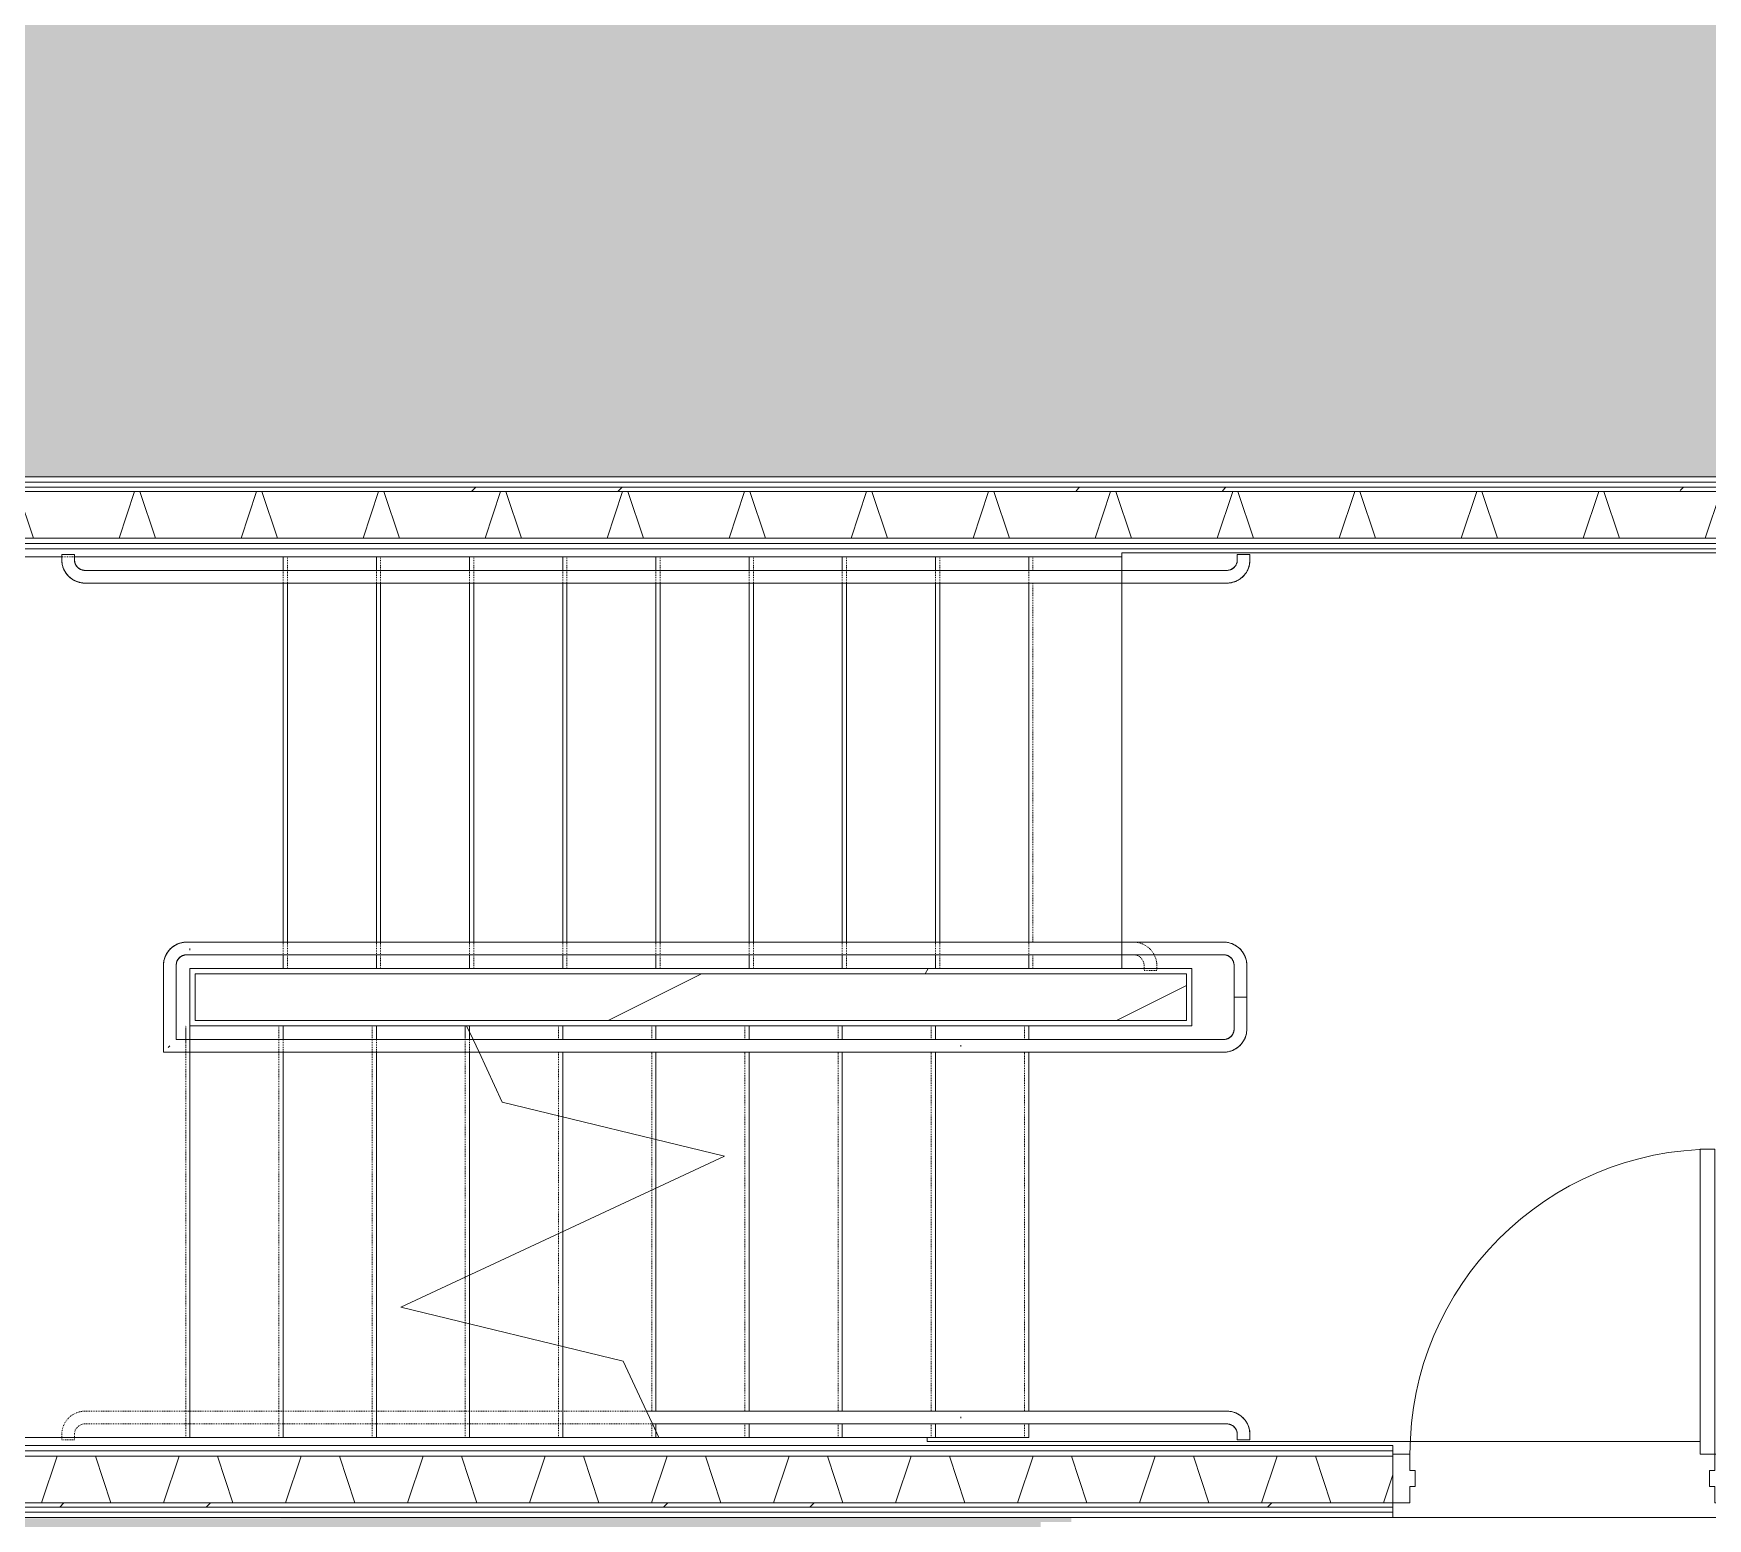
# Model space of a CAD drawing. Header units: inches. Extents: x -1558 to 1975, y 9767 to 12269.
# Drawn here: x 95.8 to 293.4, y 11430.5 to 11605.8 of the extents above; entities that cross this region are included whole.
import ezdxf

# ---------------------------------------------------------------- set-up
doc = ezdxf.new("R2010")
doc.units = ezdxf.units.IN
doc.header["$MEASUREMENT"] = 0
doc.linetypes.add('Overhead 1_16_', pattern=[0.101562, 0.0625, -0.039062])
for name, color, linetype, lineweight in [('0-1', 7, 'Continuous', 5), ('0-4', 8, 'Continuous', 9), ('A-AREA-PATT-6', 233, 'Continuous', 9), ('A-AREA-PATT-7', 145, 'Continuous', 9), ('A-DOOR-1', 7, 'Continuous', 9), ('A-DOOR-FRAM-1', 7, 'Continuous', 9), ('A-FLOR-1', 7, 'Continuous', 9), ('A-FLOR-HRAL-1', 7, 'Continuous', 9), ('A-FLOR-HRAL-2', 7, 'Overhead 1_16_', 9), ('A-WALL-1', 7, 'Continuous', 9), ('A-WALL-PATT-1', 8, 'Continuous', 9), ('A-WALL-PATT-2', 253, 'Continuous', 9), ('A-WALL-PATT-3', 7, 'Continuous', 9), ('I-WALL-2', 7, 'Continuous', 9), ('S-STRS-1', 7, 'Continuous', 9), ('S-STRS-2', 7, 'Overhead 1_16_', 9), ('S-STRS-MBND-1', 7, 'Overhead 1_16_', 9), ('S-STRS-MBND-2', 7, 'Continuous', 9)]:
    doc.layers.add(name, color=color, linetype=linetype, lineweight=lineweight)
pattern_1 = [(0, (0, 0), (115.2, 28.8), [4.752, -81.648, 4.752, -81.648, -460.8]), (0, (0, 0), (115.2, 28.8), [-172.8, 4.752, -168.048, 4.752, -81.648, -201.6]), (0, (0, 0), (115.2, 28.8), [-432, 4.752, -52.848, 4.752, -139.248]), (120, (43.2, 14.4), (-82.54153, 85.366127), [4.752, -81.648, 4.752, -81.648, -460.8]), (120, (43.2, 14.4), (-82.54153, 85.366127), [-172.8, 4.752, -168.048, 4.752, -81.648, -201.6]), (120, (43.2, 14.4), (-82.54153, 85.366127), [-432, 4.752, -52.848, 4.752, -139.248]), (240, (57.6, 72), (-32.65847, -114.166127), [4.752, -81.648, 4.752, -81.648, -460.8]), (240, (57.6, 72), (-32.65847, -114.166127), [-172.8, 4.752, -168.048, 4.752, -81.648, -201.6]), (240, (57.6, 72), (-32.65847, -114.166127), [-432, 4.752, -52.848, 4.752, -139.248])]
pattern_2 = [(161.57, (1.8, 1.8), (-14.4010124, -0.0012439), [0, -102.456, 11.376, 0]), (18.43, (-1.8, 1.8), (-14.4010124, 0.0012439), [0, -102.456, 11.376, 0]), (108.43, (1.8, 1.8), (7.1973965, -36.003153), [34.146, -79.686]), (71.57, (-1.8, 1.8), (7.1973965, 36.003153), [34.146, -79.686])]
pattern_3 = [(45, (0, 0), (-35.63818, 35.63818), []), (45, (0, 54), (-35.63818, 35.63818), [])]

# ---------------------------------------------------------------- blocks, each defined once
blk = doc.blocks.new('CTR - 1st Phase - Shell_rvt-1-KEY PLAN - 2ND FLOOR')
at = {"layer": 'A-FLOR-1'}
blk.add_line((-3589.32, 11430.56), (-3629.32, 11430.56), dxfattribs=at)
blk = doc.blocks.new('Top Rail Type - Top Rail_Internal_-2687276-KEY PLAN - 2ND FLOOR')
at = {"layer": 'A-FLOR-HRAL-1'}
for p, q in [((-3771.3, 11498.5), (-3771.7, 11498.5)), ((-3759.93, 11498.5), (-3771.11, 11498.5)), ((-3661.41, 11498.5), (-3759.93, 11498.5)), ((-3649.32, 11498.5), (-3660.76, 11498.5)), ((-3771.7, 11497), (-3771.3, 11497)), ((-3771.11, 11497), (-3759.93, 11497)), ((-3759.93, 11497), (-3661.41, 11497)), ((-3660.76, 11497), (-3649.32, 11497)), ((-3774.45, 11495.75), (-3774.45, 11485.5)), ((-3772.95, 11487), (-3772.95, 11495.75)), ((-3648.07, 11495.75), (-3648.07, 11492)), ((-3646.57, 11492), (-3646.57, 11495.75)), ((-3647.32, 11492), (-3647.52, 11492)), ((-3771.89, 11487), (-3772.95, 11487)), ((-3737.9, 11487), (-3771.23, 11487)), ((-3774.45, 11485.5), (-3771.89, 11485.5)), ((-3771.23, 11485.5), (-3737.2, 11485.5))]:
    blk.add_line(p, q, dxfattribs=at)
at = {"layer": 'A-FLOR-HRAL-1', "flags": 128}
for points in [[(-3771.7, 11498.5), (-3771.81, 11498.5), (-3771.92, 11498.49), (-3772.03, 11498.48), (-3772.14, 11498.47), (-3772.25, 11498.45), (-3772.35, 11498.42), (-3772.46, 11498.39), (-3772.56, 11498.36), (-3772.67, 11498.33), (-3772.77, 11498.28), (-3772.87, 11498.24), (-3772.97, 11498.19), (-3773.07, 11498.14), (-3773.16, 11498.08), (-3773.25, 11498.02), (-3773.34, 11497.96), (-3773.43, 11497.89), (-3773.51, 11497.82), (-3773.59, 11497.75), (-3773.67, 11497.67), (-3773.75, 11497.59), (-3773.82, 11497.5), (-3773.89, 11497.42), (-3773.95, 11497.33), (-3774.01, 11497.24), (-3774.07, 11497.14), (-3774.12, 11497.05), (-3774.17, 11496.95), (-3774.22, 11496.85), (-3774.26, 11496.75), (-3774.3, 11496.65), (-3774.33, 11496.54), (-3774.36, 11496.43), (-3774.39, 11496.33), (-3774.41, 11496.22), (-3774.43, 11496.11), (-3774.44, 11496), (-3774.45, 11495.89), (-3774.45, 11495.78), (-3774.45, 11495.75)], [(-3660.76, 11498.5), (-3660.81, 11498.5), (-3660.86, 11498.5), (-3660.91, 11498.5), (-3660.95, 11498.5), (-3661, 11498.5), (-3661.05, 11498.5), (-3661.1, 11498.5), (-3661.15, 11498.5), (-3661.2, 11498.5), (-3661.24, 11498.5), (-3661.29, 11498.5), (-3661.33, 11498.5), (-3661.38, 11498.5), (-3661.41, 11498.5)], [(-3646.57, 11495.75), (-3646.58, 11495.86), (-3646.58, 11495.97), (-3646.59, 11496.08), (-3646.61, 11496.19), (-3646.63, 11496.3), (-3646.65, 11496.41), (-3646.68, 11496.51), (-3646.71, 11496.62), (-3646.75, 11496.72), (-3646.79, 11496.82), (-3646.84, 11496.92), (-3646.88, 11497.02), (-3646.94, 11497.12), (-3646.99, 11497.21), (-3647.05, 11497.3), (-3647.12, 11497.39), (-3647.19, 11497.48), (-3647.26, 11497.57), (-3647.33, 11497.65), (-3647.41, 11497.72), (-3647.49, 11497.8), (-3647.57, 11497.87), (-3647.66, 11497.94), (-3647.75, 11498), (-3647.84, 11498.07), (-3647.93, 11498.12), (-3648.03, 11498.18), (-3648.13, 11498.23), (-3648.23, 11498.27), (-3648.33, 11498.32), (-3648.43, 11498.35), (-3648.54, 11498.39), (-3648.64, 11498.42), (-3648.75, 11498.44), (-3648.86, 11498.46), (-3648.97, 11498.48), (-3649.07, 11498.49), (-3649.18, 11498.5), (-3649.29, 11498.5), (-3649.32, 11498.5)], [(-3772.95, 11495.75), (-3772.95, 11495.8), (-3772.94, 11495.85), (-3772.94, 11495.9), (-3772.93, 11495.95), (-3772.92, 11496), (-3772.91, 11496.05), (-3772.9, 11496.1), (-3772.89, 11496.15), (-3772.87, 11496.19), (-3772.85, 11496.24), (-3772.83, 11496.28), (-3772.81, 11496.33), (-3772.78, 11496.37), (-3772.76, 11496.42), (-3772.73, 11496.46), (-3772.7, 11496.5), (-3772.67, 11496.54), (-3772.64, 11496.58), (-3772.6, 11496.61), (-3772.57, 11496.65), (-3772.53, 11496.68), (-3772.5, 11496.72), (-3772.46, 11496.75), (-3772.42, 11496.78), (-3772.37, 11496.8), (-3772.33, 11496.83), (-3772.29, 11496.85), (-3772.24, 11496.88), (-3772.2, 11496.9), (-3772.15, 11496.92), (-3772.1, 11496.93), (-3772.06, 11496.95), (-3772.01, 11496.96), (-3771.96, 11496.97), (-3771.91, 11496.98), (-3771.86, 11496.99), (-3771.81, 11497), (-3771.76, 11497), (-3771.71, 11497), (-3771.7, 11497)], [(-3661.41, 11497), (-3661.37, 11497), (-3661.33, 11497), (-3661.28, 11497), (-3661.23, 11497), (-3661.19, 11497), (-3661.14, 11497), (-3661.09, 11497), (-3661.04, 11497), (-3661, 11497), (-3660.95, 11497), (-3660.9, 11497), (-3660.85, 11497), (-3660.8, 11497), (-3660.76, 11497)], [(-3649.32, 11497), (-3649.27, 11497), (-3649.22, 11497), (-3649.17, 11496.99), (-3649.12, 11496.99), (-3649.08, 11496.98), (-3649.03, 11496.97), (-3648.98, 11496.95), (-3648.93, 11496.94), (-3648.88, 11496.92), (-3648.84, 11496.9), (-3648.79, 11496.88), (-3648.75, 11496.86), (-3648.7, 11496.84), (-3648.66, 11496.81), (-3648.62, 11496.78), (-3648.58, 11496.75), (-3648.54, 11496.72), (-3648.5, 11496.69), (-3648.46, 11496.66), (-3648.43, 11496.62), (-3648.39, 11496.59), (-3648.36, 11496.55), (-3648.33, 11496.51), (-3648.3, 11496.47), (-3648.27, 11496.43), (-3648.25, 11496.38), (-3648.22, 11496.34), (-3648.2, 11496.3), (-3648.18, 11496.25), (-3648.16, 11496.2), (-3648.14, 11496.16), (-3648.13, 11496.11), (-3648.11, 11496.06), (-3648.1, 11496.01), (-3648.09, 11495.96), (-3648.08, 11495.91), (-3648.08, 11495.87), (-3648.08, 11495.82), (-3648.07, 11495.77), (-3648.07, 11495.75)], [(-3771.23, 11487), (-3771.28, 11487), (-3771.32, 11487), (-3771.37, 11487), (-3771.41, 11487), (-3771.46, 11487), (-3771.51, 11487), (-3771.55, 11487), (-3771.6, 11487), (-3771.65, 11487), (-3771.7, 11487), (-3771.75, 11487), (-3771.8, 11487), (-3771.85, 11487), (-3771.89, 11487)], [(-3771.89, 11485.5), (-3771.84, 11485.5), (-3771.79, 11485.5), (-3771.74, 11485.5), (-3771.69, 11485.5), (-3771.64, 11485.5), (-3771.59, 11485.5), (-3771.55, 11485.5), (-3771.5, 11485.5), (-3771.45, 11485.5), (-3771.41, 11485.5), (-3771.36, 11485.5), (-3771.31, 11485.5), (-3771.27, 11485.5), (-3771.23, 11485.5)]]:
    blk.add_lwpolyline(points, dxfattribs=at)
at = {"layer": 'A-FLOR-HRAL-1'}
for points in [[(-3771.32, 11497.56), (-3771.32, 11497.62), (-3771.32, 11497.69), (-3771.32, 11497.75)], [(-3773.7, 11486.25), (-3773.71, 11486.24), (-3773.75, 11486.2), (-3773.8, 11486.15), (-3773.85, 11486.11), (-3773.88, 11486.07), (-3773.89, 11486.06)]]:
    blk.add_open_spline(points, degree=3, dxfattribs=at)
blk = doc.blocks.new('Top Rail Type - Top Rail_Internal_-V14-KEY PLAN - 2ND FLOOR')
at = {"layer": 'A-FLOR-HRAL-1'}
for p, q in [((-3771.7, 11498.5), (-3771.32, 11498.5)), ((-3771.32, 11498.5), (-3661.81, 11498.5)), ((-3661.81, 11498.5), (-3660.76, 11498.5)), ((-3660.76, 11498.5), (-3649.32, 11498.5)), ((-3771.7, 11497), (-3771.32, 11497)), ((-3771.32, 11497), (-3661.81, 11497)), ((-3661.81, 11497), (-3660.76, 11497)), ((-3660.76, 11497), (-3649.32, 11497)), ((-3774.45, 11485.5), (-3774.45, 11495.75)), ((-3772.95, 11487), (-3772.95, 11495.75)), ((-3648.07, 11495.75), (-3648.07, 11492)), ((-3646.57, 11495.75), (-3646.57, 11492)), ((-3646.57, 11492), (-3648.07, 11492)), ((-3771.89, 11487), (-3772.95, 11487)), ((-3770.84, 11487), (-3771.89, 11487)), ((-3737.9, 11487), (-3770.84, 11487)), ((-3771.89, 11485.5), (-3774.45, 11485.5)), ((-3770.84, 11485.5), (-3771.89, 11485.5)), ((-3737.2, 11485.5), (-3770.84, 11485.5))]:
    blk.add_line(p, q, dxfattribs=at)
for centre, radius, start, end in [((-3771.7, 11495.75), 2.75, 90, 180), ((-3649.32, 11495.75), 2.75, 0, 90), ((-3771.7, 11495.75), 1.25, 90, 180), ((-3649.32, 11495.75), 1.25, 0, 90)]:
    blk.add_arc(centre, radius, start, end, dxfattribs=at)
blk = doc.blocks.new('Top Rail Type - Top Rail_Internal_-2687278-KEY PLAN - 2ND FLOOR')
at = {"layer": 'A-FLOR-HRAL-1'}
for p, q in [((-3648.07, 11492), (-3648.07, 11488.25)), ((-3647.52, 11492), (-3647.32, 11492)), ((-3646.57, 11488.25), (-3646.57, 11492)), ((-3662.21, 11487), (-3681.73, 11487)), ((-3680.33, 11486.17), (-3680.33, 11486.33)), ((-3649.32, 11487), (-3660.75, 11487)), ((-3681.73, 11485.5), (-3662.21, 11485.5)), ((-3660.75, 11485.5), (-3649.32, 11485.5))]:
    blk.add_line(p, q, dxfattribs=at)
at = {"layer": 'A-FLOR-HRAL-1', "flags": 128}
for points in [[(-3649.32, 11485.5), (-3649.21, 11485.5), (-3649.1, 11485.51), (-3648.99, 11485.52), (-3648.89, 11485.54), (-3648.78, 11485.56), (-3648.67, 11485.58), (-3648.56, 11485.61), (-3648.46, 11485.64), (-3648.35, 11485.68), (-3648.25, 11485.72), (-3648.15, 11485.76), (-3648.05, 11485.81), (-3647.96, 11485.87), (-3647.86, 11485.92), (-3647.77, 11485.98), (-3647.68, 11486.05), (-3647.59, 11486.11), (-3647.51, 11486.18), (-3647.43, 11486.26), (-3647.35, 11486.34), (-3647.28, 11486.42), (-3647.2, 11486.5), (-3647.14, 11486.59), (-3647.07, 11486.67), (-3647.01, 11486.77), (-3646.95, 11486.86), (-3646.9, 11486.96), (-3646.85, 11487.05), (-3646.8, 11487.15), (-3646.76, 11487.26), (-3646.72, 11487.36), (-3646.69, 11487.46), (-3646.66, 11487.57), (-3646.63, 11487.68), (-3646.61, 11487.78), (-3646.6, 11487.89), (-3646.59, 11488), (-3646.58, 11488.11), (-3646.57, 11488.22), (-3646.57, 11488.25)], [(-3648.07, 11488.25), (-3648.07, 11488.2), (-3648.08, 11488.15), (-3648.08, 11488.1), (-3648.09, 11488.05), (-3648.1, 11488), (-3648.11, 11487.95), (-3648.12, 11487.91), (-3648.14, 11487.86), (-3648.15, 11487.81), (-3648.17, 11487.77), (-3648.19, 11487.72), (-3648.21, 11487.67), (-3648.24, 11487.63), (-3648.26, 11487.59), (-3648.29, 11487.55), (-3648.32, 11487.51), (-3648.35, 11487.47), (-3648.38, 11487.43), (-3648.42, 11487.39), (-3648.45, 11487.36), (-3648.49, 11487.32), (-3648.53, 11487.29), (-3648.57, 11487.26), (-3648.61, 11487.23), (-3648.65, 11487.2), (-3648.69, 11487.17), (-3648.73, 11487.15), (-3648.78, 11487.13), (-3648.82, 11487.11), (-3648.87, 11487.09), (-3648.92, 11487.07), (-3648.97, 11487.05), (-3649.01, 11487.04), (-3649.06, 11487.03), (-3649.11, 11487.02), (-3649.16, 11487.01), (-3649.21, 11487.01), (-3649.26, 11487), (-3649.31, 11487), (-3649.32, 11487)], [(-3662.21, 11487), (-3662.12, 11487), (-3662.02, 11487), (-3661.92, 11487), (-3661.82, 11487), (-3661.72, 11487), (-3661.62, 11487), (-3661.51, 11487), (-3661.41, 11487), (-3661.3, 11487), (-3661.19, 11487), (-3661.08, 11487), (-3660.97, 11487), (-3660.86, 11487), (-3660.75, 11487), (-3660.75, 11487)], [(-3660.75, 11485.5), (-3660.86, 11485.5), (-3660.96, 11485.5), (-3661.07, 11485.5), (-3661.18, 11485.5), (-3661.29, 11485.5), (-3661.4, 11485.5), (-3661.51, 11485.5), (-3661.61, 11485.5), (-3661.71, 11485.5), (-3661.82, 11485.5), (-3661.92, 11485.5), (-3662.01, 11485.5), (-3662.11, 11485.5), (-3662.21, 11485.5), (-3662.21, 11485.5)]]:
    blk.add_lwpolyline(points, dxfattribs=at)
blk = doc.blocks.new('Top Rail Type - Top Rail_Internal_-V19-KEY PLAN - 2ND FLOOR')
at = {"layer": 'A-FLOR-HRAL-1'}
for p, q in [((-3646.57, 11492), (-3648.07, 11492)), ((-3648.07, 11492), (-3648.07, 11488.25)), ((-3646.57, 11492), (-3646.57, 11488.25)), ((-3737.9, 11487), (-3737.2, 11485.5)), ((-3661.81, 11487), (-3737.9, 11487)), ((-3660.75, 11487), (-3661.81, 11487)), ((-3649.32, 11487), (-3660.75, 11487)), ((-3661.81, 11485.5), (-3737.2, 11485.5)), ((-3660.75, 11485.5), (-3661.81, 11485.5)), ((-3649.32, 11485.5), (-3660.75, 11485.5))]:
    blk.add_line(p, q, dxfattribs=at)
for radius in [1.25, 2.75]:
    blk.add_arc((-3649.32, 11488.25), radius, 270, 0, dxfattribs=at)
at = {"layer": 'A-FLOR-HRAL-2'}
for p, q in [((-3771.7, 11498.5), (-3771.32, 11498.5)), ((-3771.32, 11498.5), (-3672.81, 11498.5)), ((-3672.81, 11498.5), (-3671.75, 11498.5)), ((-3671.75, 11498.5), (-3659.95, 11498.5)), ((-3771.7, 11497), (-3771.32, 11497)), ((-3771.32, 11497), (-3672.81, 11497)), ((-3672.81, 11497), (-3671.75, 11497)), ((-3671.75, 11497), (-3659.95, 11497)), ((-3774.45, 11485.5), (-3774.45, 11495.75)), ((-3772.95, 11487), (-3772.95, 11495.75)), ((-3658.7, 11495.75), (-3658.7, 11495.13)), ((-3657.2, 11495.13), (-3658.7, 11495.13)), ((-3657.2, 11495.75), (-3657.2, 11495.13)), ((-3771.9, 11487), (-3772.95, 11487)), ((-3770.83, 11487), (-3771.9, 11487)), ((-3737.9, 11487), (-3770.83, 11487)), ((-3771.9, 11485.5), (-3774.45, 11485.5)), ((-3770.83, 11485.5), (-3771.9, 11485.5)), ((-3737.2, 11485.5), (-3770.83, 11485.5))]:
    blk.add_line(p, q, dxfattribs=at)
for centre, radius, start, end in [((-3771.7, 11495.75), 2.75, 90, 180), ((-3659.95, 11495.75), 2.75, 0, 90), ((-3771.7, 11495.75), 1.25, 90, 180), ((-3659.95, 11495.75), 1.25, 0, 90)]:
    blk.add_arc(centre, radius, start, end, dxfattribs=at)
blk = doc.blocks.new('Top Rail Type - Top Rail_Internal_-2658754-KEY PLAN - 2ND FLOOR')
at = {"layer": 'A-FLOR-HRAL-1'}
for p, q in [((-3662.21, 11443.13), (-3681.73, 11443.13)), ((-3648.95, 11443.13), (-3660.75, 11443.13)), ((-3681.73, 11441.63), (-3662.21, 11441.63)), ((-3680.33, 11442.3), (-3680.33, 11442.46)), ((-3660.75, 11441.63), (-3648.95, 11441.63)), ((-3647.7, 11440.38), (-3647.7, 11439.75)), ((-3646.95, 11439.75), (-3647.14, 11439.75)), ((-3646.2, 11439.75), (-3646.2, 11440.38))]:
    blk.add_line(p, q, dxfattribs=at)
at = {"layer": 'A-FLOR-HRAL-1', "flags": 128}
for points in [[(-3662.21, 11443.13), (-3662.12, 11443.13), (-3662.02, 11443.13), (-3661.92, 11443.13), (-3661.82, 11443.13), (-3661.72, 11443.13), (-3661.62, 11443.13), (-3661.51, 11443.13), (-3661.41, 11443.13), (-3661.3, 11443.13), (-3661.19, 11443.13), (-3661.08, 11443.13), (-3660.97, 11443.13), (-3660.86, 11443.13), (-3660.75, 11443.13), (-3660.75, 11443.13)], [(-3646.2, 11440.38), (-3646.2, 11440.49), (-3646.21, 11440.6), (-3646.22, 11440.71), (-3646.23, 11440.82), (-3646.25, 11440.92), (-3646.28, 11441.03), (-3646.31, 11441.14), (-3646.34, 11441.24), (-3646.38, 11441.35), (-3646.42, 11441.45), (-3646.46, 11441.55), (-3646.51, 11441.65), (-3646.56, 11441.74), (-3646.62, 11441.84), (-3646.68, 11441.93), (-3646.74, 11442.02), (-3646.81, 11442.11), (-3646.88, 11442.19), (-3646.96, 11442.27), (-3647.03, 11442.35), (-3647.11, 11442.42), (-3647.2, 11442.5), (-3647.28, 11442.56), (-3647.37, 11442.63), (-3647.46, 11442.69), (-3647.56, 11442.75), (-3647.65, 11442.8), (-3647.75, 11442.85), (-3647.85, 11442.9), (-3647.95, 11442.94), (-3648.06, 11442.98), (-3648.16, 11443.01), (-3648.27, 11443.04), (-3648.37, 11443.07), (-3648.48, 11443.09), (-3648.59, 11443.1), (-3648.7, 11443.12), (-3648.81, 11443.12), (-3648.92, 11443.13), (-3648.95, 11443.13)], [(-3660.75, 11441.63), (-3660.86, 11441.63), (-3660.96, 11441.63), (-3661.07, 11441.63), (-3661.18, 11441.63), (-3661.29, 11441.63), (-3661.4, 11441.63), (-3661.51, 11441.63), (-3661.61, 11441.63), (-3661.71, 11441.63), (-3661.82, 11441.63), (-3661.92, 11441.63), (-3662.01, 11441.63), (-3662.11, 11441.63), (-3662.21, 11441.63), (-3662.21, 11441.63)], [(-3648.95, 11441.63), (-3648.9, 11441.63), (-3648.85, 11441.62), (-3648.8, 11441.62), (-3648.75, 11441.61), (-3648.7, 11441.6), (-3648.65, 11441.59), (-3648.6, 11441.58), (-3648.56, 11441.56), (-3648.51, 11441.55), (-3648.46, 11441.53), (-3648.42, 11441.51), (-3648.37, 11441.49), (-3648.33, 11441.46), (-3648.28, 11441.44), (-3648.24, 11441.41), (-3648.2, 11441.38), (-3648.16, 11441.35), (-3648.12, 11441.32), (-3648.09, 11441.28), (-3648.05, 11441.25), (-3648.02, 11441.21), (-3647.99, 11441.17), (-3647.95, 11441.13), (-3647.92, 11441.09), (-3647.9, 11441.05), (-3647.87, 11441.01), (-3647.85, 11440.97), (-3647.82, 11440.92), (-3647.8, 11440.88), (-3647.78, 11440.83), (-3647.77, 11440.78), (-3647.75, 11440.74), (-3647.74, 11440.69), (-3647.73, 11440.64), (-3647.72, 11440.59), (-3647.71, 11440.54), (-3647.7, 11440.49), (-3647.7, 11440.44), (-3647.7, 11440.39), (-3647.7, 11440.38)]]:
    blk.add_lwpolyline(points, dxfattribs=at)
blk = doc.blocks.new('Top Rail Type - Top Rail_Internal_-V20-KEY PLAN - 2ND FLOOR')
at = {"layer": 'A-FLOR-HRAL-1'}
for p, q in [((-3717.44, 11443.13), (-3716.74, 11441.63)), ((-3661.81, 11443.13), (-3717.44, 11443.13)), ((-3660.75, 11443.13), (-3661.81, 11443.13)), ((-3648.95, 11443.13), (-3660.75, 11443.13)), ((-3661.81, 11441.63), (-3716.74, 11441.63)), ((-3660.75, 11441.63), (-3661.81, 11441.63)), ((-3648.95, 11441.63), (-3660.75, 11441.63)), ((-3647.7, 11439.75), (-3647.7, 11440.38)), ((-3647.7, 11439.75), (-3646.2, 11439.75)), ((-3646.2, 11439.75), (-3646.2, 11440.38))]:
    blk.add_line(p, q, dxfattribs=at)
for radius in [2.75, 1.25]:
    blk.add_arc((-3648.95, 11440.38), radius, 0, 90, dxfattribs=at)
at = {"layer": 'A-FLOR-HRAL-2'}
for p, q in [((-3771.9, 11443.13), (-3783.7, 11443.13)), ((-3770.83, 11443.13), (-3771.9, 11443.13)), ((-3717.44, 11443.13), (-3770.83, 11443.13)), ((-3771.9, 11441.63), (-3783.7, 11441.63)), ((-3770.83, 11441.63), (-3771.9, 11441.63)), ((-3716.74, 11441.63), (-3770.83, 11441.63)), ((-3786.45, 11440.38), (-3786.45, 11439.75)), ((-3784.95, 11439.75), (-3786.45, 11439.75)), ((-3784.95, 11440.38), (-3784.95, 11439.75))]:
    blk.add_line(p, q, dxfattribs=at)
for radius in [2.75, 1.25]:
    blk.add_arc((-3783.7, 11440.38), radius, 90, 180, dxfattribs=at)
blk = doc.blocks.new('Top Rail Type - Top Rail_Internal_-2658768-KEY PLAN - 2ND FLOOR')
at = {"layer": 'A-FLOR-HRAL-1'}
for p, q in [((-3786.45, 11544.25), (-3786.45, 11543.63)), ((-3785.89, 11544.25), (-3785.7, 11544.25)), ((-3784.95, 11543.63), (-3784.95, 11544.25)), ((-3647.7, 11544.25), (-3647.7, 11543.63)), ((-3647.14, 11544.25), (-3646.95, 11544.25)), ((-3646.2, 11543.63), (-3646.2, 11544.25)), ((-3771.89, 11542.38), (-3783.7, 11542.38)), ((-3661.41, 11542.38), (-3770.45, 11542.38)), ((-3648.95, 11542.38), (-3660.76, 11542.38)), ((-3783.7, 11540.88), (-3771.89, 11540.88)), ((-3770.45, 11540.88), (-3661.41, 11540.88)), ((-3660.76, 11540.88), (-3648.95, 11540.88))]:
    blk.add_line(p, q, dxfattribs=at)
at = {"layer": 'A-FLOR-HRAL-1', "flags": 128}
for points in [[(-3786.45, 11543.63), (-3786.45, 11543.52), (-3786.44, 11543.41), (-3786.43, 11543.3), (-3786.41, 11543.19), (-3786.39, 11543.08), (-3786.37, 11542.97), (-3786.34, 11542.87), (-3786.31, 11542.76), (-3786.27, 11542.66), (-3786.23, 11542.56), (-3786.19, 11542.46), (-3786.14, 11542.36), (-3786.09, 11542.26), (-3786.03, 11542.17), (-3785.97, 11542.07), (-3785.9, 11541.98), (-3785.84, 11541.9), (-3785.77, 11541.81), (-3785.69, 11541.73), (-3785.61, 11541.65), (-3785.53, 11541.58), (-3785.45, 11541.51), (-3785.36, 11541.44), (-3785.28, 11541.37), (-3785.18, 11541.31), (-3785.09, 11541.26), (-3784.99, 11541.2), (-3784.9, 11541.15), (-3784.8, 11541.11), (-3784.7, 11541.06), (-3784.59, 11541.03), (-3784.49, 11540.99), (-3784.38, 11540.96), (-3784.27, 11540.94), (-3784.17, 11540.92), (-3784.06, 11540.9), (-3783.95, 11540.89), (-3783.84, 11540.88), (-3783.73, 11540.88), (-3783.7, 11540.88)], [(-3783.7, 11542.38), (-3783.75, 11542.38), (-3783.8, 11542.38), (-3783.85, 11542.39), (-3783.9, 11542.39), (-3783.95, 11542.4), (-3784, 11542.41), (-3784.04, 11542.43), (-3784.09, 11542.44), (-3784.14, 11542.46), (-3784.19, 11542.48), (-3784.23, 11542.5), (-3784.28, 11542.52), (-3784.32, 11542.54), (-3784.36, 11542.57), (-3784.4, 11542.6), (-3784.45, 11542.62), (-3784.48, 11542.65), (-3784.52, 11542.69), (-3784.56, 11542.72), (-3784.6, 11542.76), (-3784.63, 11542.79), (-3784.66, 11542.83), (-3784.69, 11542.87), (-3784.72, 11542.91), (-3784.75, 11542.95), (-3784.78, 11542.99), (-3784.8, 11543.04), (-3784.82, 11543.08), (-3784.84, 11543.13), (-3784.86, 11543.17), (-3784.88, 11543.22), (-3784.9, 11543.27), (-3784.91, 11543.32), (-3784.92, 11543.37), (-3784.93, 11543.41), (-3784.94, 11543.46), (-3784.94, 11543.51), (-3784.95, 11543.56), (-3784.95, 11543.61), (-3784.95, 11543.63)], [(-3648.95, 11540.88), (-3648.84, 11540.88), (-3648.73, 11540.89), (-3648.62, 11540.9), (-3648.51, 11540.91), (-3648.4, 11540.93), (-3648.3, 11540.96), (-3648.19, 11540.98), (-3648.08, 11541.02), (-3647.98, 11541.05), (-3647.88, 11541.09), (-3647.78, 11541.14), (-3647.68, 11541.19), (-3647.58, 11541.24), (-3647.49, 11541.3), (-3647.4, 11541.36), (-3647.31, 11541.42), (-3647.22, 11541.49), (-3647.14, 11541.56), (-3647.05, 11541.63), (-3646.98, 11541.71), (-3646.9, 11541.79), (-3646.83, 11541.87), (-3646.76, 11541.96), (-3646.7, 11542.05), (-3646.63, 11542.14), (-3646.58, 11542.23), (-3646.52, 11542.33), (-3646.47, 11542.43), (-3646.43, 11542.53), (-3646.39, 11542.63), (-3646.35, 11542.73), (-3646.31, 11542.84), (-3646.28, 11542.94), (-3646.26, 11543.05), (-3646.24, 11543.16), (-3646.22, 11543.27), (-3646.21, 11543.38), (-3646.2, 11543.49), (-3646.2, 11543.6), (-3646.2, 11543.63)], [(-3647.7, 11543.63), (-3647.7, 11543.58), (-3647.7, 11543.53), (-3647.71, 11543.48), (-3647.71, 11543.43), (-3647.72, 11543.38), (-3647.73, 11543.33), (-3647.75, 11543.28), (-3647.76, 11543.23), (-3647.78, 11543.19), (-3647.8, 11543.14), (-3647.82, 11543.09), (-3647.84, 11543.05), (-3647.86, 11543.01), (-3647.89, 11542.96), (-3647.92, 11542.92), (-3647.95, 11542.88), (-3647.98, 11542.84), (-3648.01, 11542.8), (-3648.04, 11542.77), (-3648.08, 11542.73), (-3648.11, 11542.7), (-3648.15, 11542.66), (-3648.19, 11542.63), (-3648.23, 11542.6), (-3648.27, 11542.58), (-3648.32, 11542.55), (-3648.36, 11542.52), (-3648.4, 11542.5), (-3648.45, 11542.48), (-3648.5, 11542.46), (-3648.54, 11542.44), (-3648.59, 11542.43), (-3648.64, 11542.42), (-3648.69, 11542.4), (-3648.74, 11542.4), (-3648.79, 11542.39), (-3648.84, 11542.38), (-3648.89, 11542.38), (-3648.94, 11542.38), (-3648.95, 11542.38)], [(-3771.89, 11542.38), (-3771.78, 11542.38), (-3771.67, 11542.38), (-3771.56, 11542.38), (-3771.45, 11542.38), (-3771.35, 11542.38), (-3771.24, 11542.38), (-3771.13, 11542.38), (-3771.03, 11542.38), (-3770.92, 11542.38), (-3770.82, 11542.38), (-3770.72, 11542.38), (-3770.62, 11542.38), (-3770.53, 11542.38), (-3770.45, 11542.38)], [(-3660.76, 11542.38), (-3660.81, 11542.38), (-3660.86, 11542.38), (-3660.91, 11542.38), (-3660.95, 11542.38), (-3661, 11542.38), (-3661.05, 11542.38), (-3661.1, 11542.38), (-3661.15, 11542.38), (-3661.2, 11542.38), (-3661.24, 11542.38), (-3661.29, 11542.38), (-3661.33, 11542.38), (-3661.38, 11542.38), (-3661.41, 11542.38)], [(-3770.45, 11540.88), (-3770.54, 11540.88), (-3770.64, 11540.88), (-3770.74, 11540.88), (-3770.84, 11540.88), (-3770.94, 11540.88), (-3771.04, 11540.88), (-3771.15, 11540.88), (-3771.26, 11540.88), (-3771.36, 11540.88), (-3771.47, 11540.88), (-3771.58, 11540.88), (-3771.69, 11540.88), (-3771.8, 11540.88), (-3771.89, 11540.88)], [(-3661.41, 11540.88), (-3661.37, 11540.88), (-3661.33, 11540.88), (-3661.28, 11540.88), (-3661.23, 11540.88), (-3661.19, 11540.88), (-3661.14, 11540.88), (-3661.09, 11540.88), (-3661.04, 11540.88), (-3661, 11540.88), (-3660.95, 11540.88), (-3660.9, 11540.88), (-3660.85, 11540.88), (-3660.8, 11540.88), (-3660.76, 11540.88)]]:
    blk.add_lwpolyline(points, dxfattribs=at)
blk = doc.blocks.new('Top Rail Type - Top Rail_Internal_-V23-KEY PLAN - 2ND FLOOR')
at = {"layer": 'A-FLOR-HRAL-1'}
for p, q in [((-3784.95, 11544.25), (-3786.45, 11544.25)), ((-3786.45, 11544.25), (-3786.45, 11543.63)), ((-3784.95, 11544.25), (-3784.95, 11543.63)), ((-3647.7, 11544.25), (-3646.2, 11544.25)), ((-3647.7, 11543.63), (-3647.7, 11544.25)), ((-3646.2, 11543.63), (-3646.2, 11544.25)), ((-3783.7, 11542.38), (-3771.89, 11542.38)), ((-3771.89, 11542.38), (-3770.84, 11542.38)), ((-3770.84, 11542.38), (-3661.81, 11542.38)), ((-3661.81, 11542.38), (-3660.76, 11542.38)), ((-3660.76, 11542.38), (-3648.95, 11542.38)), ((-3783.7, 11540.88), (-3771.89, 11540.88)), ((-3771.89, 11540.88), (-3770.84, 11540.88)), ((-3770.84, 11540.88), (-3661.81, 11540.88)), ((-3661.81, 11540.88), (-3660.76, 11540.88)), ((-3660.76, 11540.88), (-3648.95, 11540.88))]:
    blk.add_line(p, q, dxfattribs=at)
for centre, radius, start, end in [((-3783.7, 11543.63), 2.75, 180, 270), ((-3783.7, 11543.63), 1.25, 180, 270), ((-3648.95, 11543.63), 2.75, 270, 360), ((-3648.95, 11543.63), 1.25, 270, 360)]:
    blk.add_arc(centre, radius, start, end, dxfattribs=at)
blk = doc.blocks.new('HOLLOW METAL - STAIR DOOR 3-0 x 7-0-2683074-KEY PLAN - 2ND FLOOR')
at = {"layer": 'A-DOOR-1'}
for p, q in [((18, 39.5), (16.25, 39.5)), ((16.25, 39.5), (16.25, 3.5)), ((18, 3.5), (18, 39.5)), ((16.25, 3.5), (18, 3.5))]:
    blk.add_line(p, q, dxfattribs=at)
blk.add_arc((18, 3.5), 36, 90, 180, dxfattribs=at)
at = {"layer": 'A-DOOR-FRAM-1'}
for p, q in [((-18, 3.5), (-20, 3.5)), ((-20, 3.5), (-20, -2.25)), ((-18, 1.5625), (-18, 3.5)), ((18, 3.5), (18, 1.5625)), ((20, 3.5), (18, 3.5)), ((20, -2.25), (20, 3.5)), ((-17.375, 1.5625), (-18, 1.5625)), ((-17.375, -0.3125), (-17.375, 1.5625)), ((18, 1.5625), (17.375, 1.5625)), ((17.375, 1.5625), (17.375, -0.3125)), ((-18, -2.25), (-18, -0.3125)), ((-18, -0.3125), (-17.375, -0.3125)), ((17.375, -0.3125), (18, -0.3125)), ((18, -0.3125), (18, -2.25)), ((-20, -2.25), (-18, -2.25)), ((18, -2.25), (20, -2.25))]:
    blk.add_line(p, q, dxfattribs=at)
blk = doc.blocks.new('CTR - 1st Phase -Stairs _ Elevators_rvt-1-KEY PLAN - 2ND FLOOR')
at = {"layer": 'A-WALL-PATT-1'}
h = blk.add_hatch(dxfattribs=at)
h.set_pattern_fill('FP_23', color=256, style=0, pattern_type=2)
h.set_pattern_definition(pattern_3)
h.paths.add_polyline_path([(-3823.82, 11551.69), (-3583.32, 11551.81), (-3583.32, 11552.19), (-3823.82, 11552.19), (-3823.82, 11551.81)], flags=0)
h = blk.add_hatch(dxfattribs=at)
h.set_pattern_fill('FP_23', color=256, style=0, pattern_type=2)
h.set_pattern_definition(pattern_3)
h.paths.add_polyline_path([(-3666.97, 11431.81), (-3629.32, 11431.81), (-3629.32, 11432.31), (-3823.82, 11432.31), (-3823.82, 11431.81), (-3683.85, 11431.81)], flags=0)
h.paths.add_polyline_path([(-3581.95, 11431.81), (-3581.95, 11432.19), (-3589.32, 11432.19), (-3589.32, 11431.81), (-3586.95, 11431.81)], flags=0)
at = {"layer": 'A-WALL-PATT-2'}
h = blk.add_hatch(dxfattribs=at)
h.set_pattern_fill('FP_5', color=256, style=0, pattern_type=2)
h.set_pattern_definition(pattern_2)
h.paths.add_polyline_path([(-3661.32, 11546.19), (-3583.32, 11546.19), (-3583.32, 11551.69), (-3823.82, 11551.69), (-3823.82, 11546.19), (-3666.97, 11546.19)], flags=0)
h = blk.add_hatch(dxfattribs=at)
h.set_pattern_fill('FP_24', color=256, style=0, pattern_type=2)
h.set_pattern_definition([(216.87, (23.99, 59.976), (179.927986, 119.952721), [29.988, -269.892]), (206.565, (59.976, 41.983), (-59.97587, -59.97576), [67.055, -67.055]), (198.435, (59.976, 11.995), (-119.95241, -59.97618), [37.932, -151.729])])
h.paths.add_polyline_path([(-3653.7, 11489.25), (-3653.7, 11494.75), (-3770.7, 11494.75), (-3770.66, 11489.25), (-3658.52, 11489.25)], flags=0)
h = blk.add_hatch(dxfattribs=at)
h.set_pattern_fill('FP_5', color=256, style=0, pattern_type=2)
h.set_pattern_definition(pattern_2)
h.paths.add_polyline_path([(-3650.08, 11432.31), (-3629.32, 11432.31), (-3629.32, 11437.81), (-3823.82, 11437.81), (-3823.82, 11432.31), (-3666.97, 11432.31)], flags=0)
h.paths.add_polyline_path([(-3586.95, 11432.31), (-3586.95, 11437.81), (-3589.32, 11437.81), (-3589.32, 11432.31)], flags=0)
at = {"layer": 'A-WALL-PATT-3'}
h = blk.add_hatch(dxfattribs=at)
h.set_pattern_fill('FP_1', color=256, style=0, pattern_type=2)
h.set_pattern_definition(pattern_1)
h.paths.add_polyline_path([(-3586.7, 11545.56), (-3583.32, 11545.56), (-3583.32, 11546.19), (-3823.82, 11546.19), (-3823.82, 11545.56), (-3586.95, 11545.56)], flags=0)
h = blk.add_hatch(dxfattribs=at)
h.set_pattern_fill('FP_1', color=256, style=0, pattern_type=2)
h.set_pattern_definition(pattern_1)
h.paths.add_polyline_path([(-3694.32, 11544.94), (-3583.32, 11544.94), (-3583.32, 11545.56), (-3823.82, 11545.56), (-3823.82, 11544.94), (-3705.32, 11544.94)], flags=0)
h = blk.add_hatch(dxfattribs=at)
h.set_pattern_fill('FP_1', color=256, style=0, pattern_type=2)
h.set_pattern_definition(pattern_1)
h.paths.add_polyline_path([(-3770.7, 11489.25), (-3770.7, 11494.75), (-3653.7, 11494.75), (-3653.7, 11489.25), (-3653.07, 11489.25), (-3653.07, 11495.38), (-3771.32, 11495.38), (-3771.32, 11489.25)], flags=0)
h = blk.add_hatch(dxfattribs=at)
h.set_pattern_fill('FP_1', color=256, style=0, pattern_type=2)
h.set_pattern_definition(pattern_1)
h.paths.add_polyline_path([(-3666.97, 11431.19), (-3629.32, 11431.19), (-3629.32, 11431.81), (-3823.82, 11431.81), (-3823.82, 11431.19), (-3700.74, 11431.19)], flags=0)
h.paths.add_polyline_path([(-3586.95, 11431.19), (-3581.95, 11431.19), (-3581.95, 11431.81), (-3589.32, 11431.81), (-3589.32, 11431.19), (-3587.95, 11431.19)], flags=0)
h = blk.add_hatch(dxfattribs=at)
h.set_pattern_fill('FP_1', color=256, style=0, pattern_type=2)
h.set_pattern_definition(pattern_1)
h.paths.add_polyline_path([(-3633.19, 11430.56), (-3629.32, 11430.56), (-3629.32, 11431.19), (-3823.82, 11431.19), (-3823.82, 11430.56), (-3666.97, 11430.56)], flags=0)
h.paths.add_polyline_path([(-3581.95, 11430.56), (-3581.95, 11431.19), (-3589.32, 11431.19), (-3589.32, 11430.56), (-3586.95, 11430.56)], flags=0)
at = {"layer": 'A-FLOR-1'}
for p, q in [((-3586.95, 11544.44), (-3661.32, 11544.44)), ((-3661.32, 11544.44), (-3661.32, 11541.55)), ((-3661.32, 11541.51), (-3661.32, 11497.68)), ((-3661.32, 11497.64), (-3661.32, 11495.38)), ((-3684.32, 11440), (-3684.32, 11439.56)), ((-3684.32, 11439.56), (-3593.07, 11439.56))]:
    blk.add_line(p, q, dxfattribs=at)
at = {"layer": 'A-WALL-1'}
for p, q in [((-3583.32, 11552.81), (-3823.82, 11552.81)), ((-3583.32, 11552.19), (-3823.82, 11552.19)), ((-3583.32, 11551.69), (-3823.82, 11551.69)), ((-3583.32, 11546.19), (-3823.82, 11546.19)), ((-3583.32, 11545.56), (-3823.82, 11545.56)), ((-3770.7, 11494.75), (-3770.7, 11489.25)), ((-3653.7, 11494.75), (-3770.7, 11494.75)), ((-3653.7, 11489.25), (-3653.7, 11494.75)), ((-3653.7, 11489.25), (-3770.7, 11489.25)), ((-3629.32, 11438.44), (-3823.82, 11438.44)), ((-3629.32, 11437.81), (-3823.82, 11437.81)), ((-3629.32, 11432.31), (-3823.82, 11432.31)), ((-3629.32, 11431.81), (-3823.82, 11431.81)), ((-3629.32, 11431.19), (-3823.82, 11431.19))]:
    blk.add_line(p, q, dxfattribs=at)
at = {"layer": 'I-WALL-2'}
for p, q in [((-3583.32, 11553.44), (-3823.82, 11553.44)), ((-3823.82, 11544.94), (-3583.32, 11544.94)), ((-3653.07, 11495.38), (-3771.32, 11495.38)), ((-3771.32, 11495.38), (-3771.32, 11494.75)), ((-3771.32, 11494.75), (-3771.32, 11489.25)), ((-3653.07, 11494.75), (-3653.07, 11495.38)), ((-3653.07, 11489.25), (-3653.07, 11494.75)), ((-3771.32, 11489.25), (-3771.32, 11488.63)), ((-3771.32, 11488.63), (-3738.66, 11488.63)), ((-3738.32, 11488.63), (-3653.07, 11488.63)), ((-3653.07, 11488.63), (-3653.07, 11489.25)), ((-3629.32, 11439.06), (-3823.82, 11439.06)), ((-3629.32, 11438.06), (-3629.32, 11439.06)), ((-3629.32, 11430.56), (-3629.32, 11432.31)), ((-3823.82, 11430.56), (-3629.32, 11430.56))]:
    blk.add_line(p, q, dxfattribs=at)
at = {"layer": 'S-STRS-1'}
for p, q in [((-3786.45, 11544), (-3823.2, 11544)), ((-3760.32, 11544), (-3784.95, 11544)), ((-3760.32, 11544), (-3760.32, 11542.38)), ((-3760.32, 11544), (-3749.32, 11544)), ((-3749.32, 11544), (-3738.32, 11544)), ((-3749.32, 11544), (-3749.32, 11542.38)), ((-3738.32, 11544), (-3727.32, 11544)), ((-3738.32, 11544), (-3738.32, 11542.38)), ((-3727.32, 11544), (-3716.32, 11544)), ((-3727.32, 11544), (-3727.32, 11542.38)), ((-3716.32, 11544), (-3705.32, 11544)), ((-3716.32, 11544), (-3716.32, 11542.38)), ((-3705.32, 11544), (-3694.32, 11544)), ((-3705.32, 11544), (-3705.32, 11542.38)), ((-3694.32, 11544), (-3683.32, 11544)), ((-3694.32, 11544), (-3694.32, 11542.38)), ((-3683.32, 11544), (-3672.32, 11544)), ((-3683.32, 11544), (-3683.32, 11542.38)), ((-3672.32, 11544), (-3661.32, 11544)), ((-3672.32, 11544), (-3672.32, 11542.38)), ((-3661.32, 11544), (-3661.32, 11541.55)), ((-3760.32, 11540.88), (-3760.32, 11498.5)), ((-3749.32, 11540.88), (-3749.32, 11498.5)), ((-3738.32, 11540.88), (-3738.32, 11498.5)), ((-3727.32, 11540.88), (-3727.32, 11498.5)), ((-3716.32, 11540.88), (-3716.32, 11498.5)), ((-3705.32, 11540.88), (-3705.32, 11498.5)), ((-3694.32, 11540.88), (-3694.32, 11498.5)), ((-3683.32, 11540.88), (-3683.32, 11498.5)), ((-3672.32, 11540.88), (-3672.32, 11498.5)), ((-3661.32, 11541.51), (-3661.32, 11497.68)), ((-3760.32, 11497), (-3760.32, 11495.38)), ((-3749.32, 11497), (-3749.32, 11495.38)), ((-3738.32, 11497), (-3738.32, 11495.38)), ((-3727.32, 11497), (-3727.32, 11495.38)), ((-3716.32, 11497), (-3716.32, 11495.38)), ((-3705.32, 11497), (-3705.32, 11495.38)), ((-3694.32, 11497), (-3694.32, 11495.38)), ((-3683.32, 11497), (-3683.32, 11495.38)), ((-3672.32, 11497), (-3672.32, 11495.38)), ((-3661.32, 11497.64), (-3661.32, 11495.38)), ((-3771.32, 11486.37), (-3771.32, 11488.63)), ((-3760.32, 11487), (-3760.32, 11488.63)), ((-3749.32, 11487), (-3749.32, 11488.63)), ((-3738.32, 11488.63), (-3738.66, 11488.63)), ((-3738.32, 11487.9), (-3738.32, 11488.63)), ((-3727.32, 11487), (-3727.32, 11488.63)), ((-3716.32, 11487), (-3716.32, 11488.63)), ((-3705.32, 11487), (-3705.32, 11488.63)), ((-3694.32, 11487), (-3694.32, 11488.63)), ((-3683.32, 11487), (-3683.32, 11488.63)), ((-3672.32, 11487), (-3672.32, 11488.63)), ((-3771.32, 11440), (-3771.32, 11486.33)), ((-3738.32, 11487), (-3738.32, 11487.9)), ((-3760.32, 11440), (-3760.32, 11485.5)), ((-3749.32, 11440), (-3749.32, 11485.5)), ((-3738.32, 11459.19), (-3738.32, 11485.5)), ((-3727.32, 11477.88), (-3727.32, 11485.5)), ((-3716.32, 11475.2), (-3716.32, 11485.5)), ((-3705.32, 11443.13), (-3705.32, 11485.5)), ((-3694.32, 11443.13), (-3694.32, 11485.5)), ((-3683.32, 11443.13), (-3683.32, 11485.5)), ((-3672.32, 11443.13), (-3672.32, 11485.5)), ((-3727.32, 11464.31), (-3727.32, 11477.88)), ((-3716.32, 11469.44), (-3716.32, 11475.2)), ((-3716.32, 11443.13), (-3716.32, 11469.44)), ((-3727.32, 11450.75), (-3727.32, 11464.31)), ((-3738.32, 11453.43), (-3738.32, 11459.19)), ((-3738.32, 11440), (-3738.32, 11453.43)), ((-3727.32, 11440), (-3727.32, 11450.75)), ((-3716.32, 11440.72), (-3716.32, 11441.63)), ((-3705.32, 11440), (-3705.32, 11441.63)), ((-3694.32, 11440), (-3694.32, 11441.63)), ((-3683.32, 11440), (-3683.32, 11441.63)), ((-3672.32, 11440), (-3672.32, 11441.63)), ((-3823.2, 11440), (-3771.32, 11440)), ((-3760.32, 11440), (-3771.32, 11440)), ((-3749.32, 11440), (-3760.32, 11440)), ((-3738.32, 11440), (-3749.32, 11440)), ((-3727.32, 11440), (-3738.32, 11440)), ((-3716.32, 11440), (-3727.32, 11440)), ((-3716.32, 11440), (-3716.32, 11440.72)), ((-3715.99, 11440), (-3716.32, 11440)), ((-3705.32, 11440), (-3715.99, 11440)), ((-3694.32, 11440), (-3705.32, 11440)), ((-3683.32, 11440), (-3694.32, 11440)), ((-3672.32, 11440), (-3683.32, 11440))]:
    blk.add_line(p, q, dxfattribs=at)
at = {"layer": 'S-STRS-2'}
for p, q in [((-3759.82, 11544), (-3759.82, 11542.38)), ((-3748.82, 11544), (-3748.82, 11542.38)), ((-3737.82, 11544), (-3737.82, 11542.38)), ((-3726.82, 11544), (-3726.82, 11542.38)), ((-3715.82, 11544), (-3715.82, 11542.38)), ((-3704.82, 11544), (-3704.82, 11542.38)), ((-3693.82, 11544), (-3693.82, 11542.38)), ((-3682.82, 11544), (-3682.82, 11542.38)), ((-3671.82, 11544), (-3671.82, 11542.38)), ((-3759.82, 11540.88), (-3759.82, 11498.5)), ((-3748.82, 11540.88), (-3748.82, 11498.5)), ((-3737.82, 11540.88), (-3737.82, 11498.5)), ((-3726.82, 11540.88), (-3726.82, 11498.5)), ((-3715.82, 11540.88), (-3715.82, 11498.5)), ((-3704.82, 11540.88), (-3704.82, 11498.5)), ((-3693.82, 11540.88), (-3693.82, 11498.5)), ((-3682.82, 11540.88), (-3682.82, 11498.5)), ((-3671.82, 11540.88), (-3671.82, 11498.5)), ((-3759.82, 11497), (-3759.82, 11495.38)), ((-3748.82, 11497), (-3748.82, 11495.38)), ((-3737.82, 11497), (-3737.82, 11495.38)), ((-3726.82, 11497), (-3726.82, 11495.38)), ((-3715.82, 11497), (-3715.82, 11495.38)), ((-3704.82, 11497), (-3704.82, 11495.38)), ((-3693.82, 11497), (-3693.82, 11495.38)), ((-3682.82, 11497), (-3682.82, 11495.38)), ((-3671.82, 11497), (-3671.82, 11495.38)), ((-3771.82, 11486.05), (-3771.82, 11488.63)), ((-3760.82, 11487), (-3760.82, 11488.63)), ((-3749.82, 11487), (-3749.82, 11488.63)), ((-3738.82, 11487), (-3738.82, 11488.63)), ((-3727.82, 11487), (-3727.82, 11488.63)), ((-3716.82, 11487), (-3716.82, 11488.63)), ((-3705.82, 11487), (-3705.82, 11488.63)), ((-3694.82, 11487), (-3694.82, 11488.63)), ((-3683.82, 11487), (-3683.82, 11488.63)), ((-3672.82, 11487), (-3672.82, 11488.63)), ((-3771.82, 11440), (-3771.82, 11485.89)), ((-3760.82, 11440), (-3760.82, 11485.5)), ((-3749.82, 11440), (-3749.82, 11485.5)), ((-3738.82, 11458.95), (-3738.82, 11485.5)), ((-3727.82, 11478), (-3727.82, 11485.5)), ((-3716.82, 11475.32), (-3716.82, 11485.5)), ((-3705.82, 11443.13), (-3705.82, 11485.5)), ((-3694.82, 11443.13), (-3694.82, 11485.5)), ((-3683.82, 11443.13), (-3683.82, 11485.5)), ((-3672.82, 11443.13), (-3672.82, 11485.5)), ((-3727.82, 11464.08), (-3727.82, 11478)), ((-3716.82, 11469.21), (-3716.82, 11475.32)), ((-3716.82, 11443.13), (-3716.82, 11469.21)), ((-3727.82, 11450.88), (-3727.82, 11464.08)), ((-3738.82, 11453.55), (-3738.82, 11458.95)), ((-3738.82, 11440), (-3738.82, 11453.55)), ((-3727.82, 11440), (-3727.82, 11450.88)), ((-3716.82, 11440), (-3716.82, 11441.8)), ((-3705.82, 11440), (-3705.82, 11441.63)), ((-3694.82, 11440), (-3694.82, 11441.63)), ((-3683.82, 11440), (-3683.82, 11441.63)), ((-3672.82, 11440), (-3672.82, 11441.63))]:
    blk.add_line(p, q, dxfattribs=at)
at = {"layer": 'S-STRS-MBND-1'}
for p, q in [((-3760.32, 11544), (-3823.2, 11544)), ((-3760.32, 11544), (-3760.32, 11495.38)), ((-3760.32, 11544), (-3672.32, 11544)), ((-3759.82, 11544), (-3759.82, 11495.38)), ((-3749.32, 11544), (-3749.32, 11495.38)), ((-3748.82, 11544), (-3748.82, 11495.38)), ((-3738.32, 11544), (-3738.32, 11495.38)), ((-3737.82, 11544), (-3737.82, 11495.38)), ((-3727.32, 11544), (-3727.32, 11495.38)), ((-3726.82, 11544), (-3726.82, 11495.38)), ((-3716.32, 11544), (-3716.32, 11495.38)), ((-3715.82, 11544), (-3715.82, 11495.38)), ((-3705.32, 11544), (-3705.32, 11495.38)), ((-3704.82, 11544), (-3704.82, 11495.38)), ((-3694.32, 11544), (-3694.32, 11495.38)), ((-3693.82, 11544), (-3693.82, 11495.38)), ((-3683.32, 11544), (-3683.32, 11495.38)), ((-3682.82, 11544), (-3682.82, 11495.38)), ((-3672.32, 11544), (-3672.32, 11495.38)), ((-3771.32, 11495.38), (-3760.32, 11495.38)), ((-3771.32, 11488.63), (-3771.32, 11495.38)), ((-3760.32, 11495.38), (-3672.32, 11495.38)), ((-3771.82, 11440), (-3771.82, 11488.63)), ((-3771.32, 11440), (-3771.32, 11488.63)), ((-3738.66, 11488.63), (-3771.32, 11488.63)), ((-3760.82, 11440), (-3760.82, 11488.63)), ((-3760.32, 11440), (-3760.32, 11488.63)), ((-3749.82, 11440), (-3749.82, 11488.63)), ((-3749.32, 11440), (-3749.32, 11488.63)), ((-3738.82, 11458.95), (-3738.82, 11488.63)), ((-3738.32, 11459.19), (-3738.32, 11487.9)), ((-3727.82, 11464.08), (-3727.82, 11478)), ((-3727.32, 11464.31), (-3727.32, 11477.88)), ((-3716.82, 11469.21), (-3716.82, 11475.32)), ((-3716.32, 11469.44), (-3716.32, 11475.2)), ((-3738.82, 11440), (-3738.82, 11453.55)), ((-3738.32, 11440), (-3738.32, 11453.43)), ((-3727.82, 11440), (-3727.82, 11450.88)), ((-3727.32, 11440), (-3727.32, 11450.75)), ((-3716.82, 11440), (-3716.82, 11441.8)), ((-3823.2, 11440), (-3771.32, 11440)), ((-3715.99, 11440), (-3771.32, 11440)), ((-3716.32, 11440), (-3716.32, 11440.72))]:
    blk.add_line(p, q, dxfattribs=at)
at = {"layer": 'S-STRS-MBND-2'}
for p, q in [((-3738.66, 11488.63), (-3737.9, 11487)), ((-3737.2, 11485.5), (-3734.46, 11479.61)), ((-3734.46, 11479.61), (-3708.21, 11473.23)), ((-3708.21, 11473.23), (-3746.44, 11455.4)), ((-3746.44, 11455.4), (-3720.19, 11449.02)), ((-3720.19, 11449.02), (-3717.44, 11443.13)), ((-3716.74, 11441.63), (-3715.99, 11440))]:
    blk.add_line(p, q, dxfattribs=at)
at = {"layer": '0-4'}
for name, p in [('Top Rail Type - Top Rail_Internal_-2658768-KEY PLAN - 2ND FLOOR', (0, 0)), ('Top Rail Type - Top Rail_Internal_-V23-KEY PLAN - 2ND FLOOR', (0, 0)), ('Top Rail Type - Top Rail_Internal_-2687276-KEY PLAN - 2ND FLOOR', (0, 0)), ('Top Rail Type - Top Rail_Internal_-V14-KEY PLAN - 2ND FLOOR', (0, 0)), ('Top Rail Type - Top Rail_Internal_-V19-KEY PLAN - 2ND FLOOR', (0, 0)), ('Top Rail Type - Top Rail_Internal_-2687278-KEY PLAN - 2ND FLOOR', (0, 0)), ('HOLLOW METAL - STAIR DOOR 3-0 x 7-0-2683074-KEY PLAN - 2ND FLOOR', (-3609.32, 11434.56)), ('Top Rail Type - Top Rail_Internal_-V20-KEY PLAN - 2ND FLOOR', (0, 0)), ('Top Rail Type - Top Rail_Internal_-2658754-KEY PLAN - 2ND FLOOR', (0, 0))]:
    blk.add_blockref(name, p, dxfattribs=at)

msp = doc.modelspace()

# ---------------------------------------------------------------- hatches: boundary and pattern name
at = {"layer": 'A-AREA-PATT-6'}
h = msp.add_hatch(color=256, dxfattribs=at)
h.paths.add_polyline_path([(302.24, 11553.44), (302.24, 11553.94), (398.27, 11553.94), (398.27, 11679.74), (380.27, 11679.74), (380.27, 11705.4), (382.2, 11705.4), (382.2, 11706.03), (383.89, 11706.03), (383.89, 11740.78), (382.2, 11740.78), (382.2, 11741.4), (380.27, 11741.4), (380.27, 11745.94), (33.72, 11745.94), (33.72, 11737.59), (56.03, 11737.59), (56.03, 11709.71), (33.72, 11709.71), (33.72, 11557.65), (62.37, 11557.65), (62.37, 11553.44), (301.46, 11553.44)], flags=0)
h.paths.add_polyline_path([(380.27, 11739.65), (344.27, 11739.65), (344.27, 11741.4), (380.27, 11741.4)], flags=0)
at = {"layer": 'A-AREA-PATT-7'}
h = msp.add_hatch(color=256, dxfattribs=at)
h.paths.add_polyline_path([(224.42, 11362.61), (226.17, 11362.61), (226.17, 11326.61), (224.42, 11326.61), (224.42, 11362.44)], flags=0)
h.paths.add_polyline_path([(197.96, 11130.63), (398.27, 11130.63), (398.27, 11362.61), (260.42, 11362.61), (260.42, 11364.55), (259.79, 11364.55), (259.79, 11366.24), (225.04, 11366.24), (225.04, 11364.55), (224.42, 11364.43), (224.42, 11362.61), (214.67, 11362.61), (214.67, 11430.06), (218.29, 11430.06), (218.29, 11430.56), (62.37, 11430.45), (62.37, 11424.33), (33.72, 11424.33), (33.72, 11350.79), (29.75, 11350.79), (29.75, 11280.66), (33.72, 11280.66), (33.72, 11271.13), (56.03, 11271.13), (56.03, 11243.25), (33.72, 11243.25), (33.72, 11130.63), (121.76, 11130.63)], flags=0)

# ---------------------------------------------------------------- block references
at = {"layer": '0-1'}
for name in ['CTR - 1st Phase - Shell_rvt-1-KEY PLAN - 2ND FLOOR', 'CTR - 1st Phase -Stairs _ Elevators_rvt-1-KEY PLAN - 2ND FLOOR']:
    msp.add_blockref(name, (3885.56, 0), dxfattribs=at)

doc.saveas('drawing.dxf')
